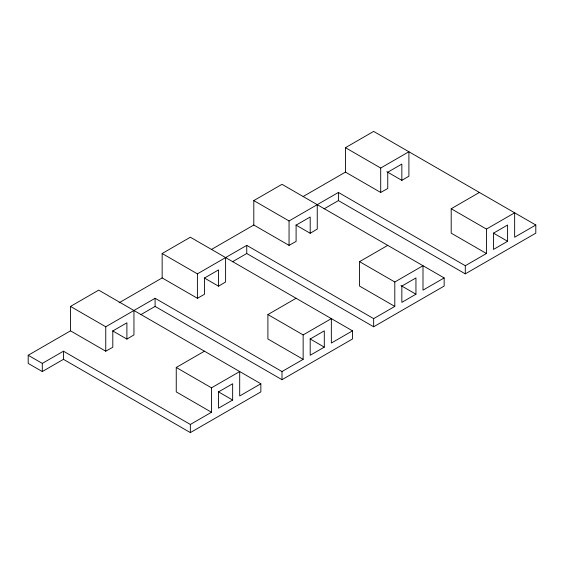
<?xml version="1.0" encoding="UTF-8"?>
<svg xmlns="http://www.w3.org/2000/svg" width="564" height="564" viewBox="0 0 564 564"><rect width="100%" height="100%" fill="white"/><g stroke="black" fill="none" stroke-linecap="round" stroke-linejoin="round"><path stroke-width="0.85" d="M112.652 330.871L126.9 339.098L133.95 334.91L133.95 310.489M204.302 277.953L218.55 286.181L225.6 282L225.6 257.579M295.952 225.043L310.2 233.27L317.25 229.09L317.25 204.661M386.848 171.696L401.85 180.353L408.9 176.172L408.9 151.751L380.7 168.03L345.45 147.683L345.45 172.105L303.15 196.526M70.5 330.842L70.5 306.421L98.7 290.143L260.85 383.76L260.85 391.895L190.35 432.602L63.45 359.338L42.3 371.549L28.2 363.406L28.2 355.264L70.5 330.842L105.75 351.196L112.8 347.234L112.8 330.955L126.9 322.812L126.9 339.098M119.096 302.79L162.15 277.932L162.15 253.511L190.35 237.225L352.5 330.842L352.5 338.985L282 379.685L155.1 306.421L140.746 314.705M211.5 249.436L253.8 225.015L253.8 200.594L282 184.315L444.15 277.932L444.15 286.068L373.65 326.775L246.75 253.511L232.396 261.795M345.45 147.683L373.65 131.398L535.8 225.015L535.8 233.158L465.3 273.857L338.4 200.594L324.046 208.877M28.2 355.264L42.3 363.406L63.45 351.196L190.35 424.459L211.5 412.249L211.5 387.828L176.25 367.474L176.25 391.895L211.5 412.249M70.5 306.421L105.75 326.775L155.1 298.278L282 371.549L303.15 359.338L303.15 334.91L267.9 314.564L267.9 338.985L303.15 359.338M162.15 253.511L197.4 273.857L246.75 245.368L373.65 318.632L394.8 306.421L394.8 282L359.55 261.647L359.55 286.068L394.8 306.421M253.8 200.594L289.05 220.947L338.4 192.451L465.3 265.722L486.45 253.511L486.45 229.083L451.2 208.736L451.2 233.158L486.45 253.511M176.25 367.474L204.45 351.196M267.9 314.564L296.1 298.278M359.55 261.647L387.75 245.368M451.2 208.736L479.4 192.451M211.5 387.828L239.7 371.549L239.7 395.97L260.85 383.76M303.15 334.91L331.35 318.632L331.35 343.053L352.5 330.842M394.8 282L423 265.722L423 290.143L444.15 277.932M486.45 229.083L514.65 212.804L514.65 237.225L535.8 225.015M232.65 400.038L218.55 408.181L218.55 391.895L232.65 383.76L232.65 400.038L218.402 391.811M324.3 347.128L310.2 355.264L310.2 338.985L324.3 330.842L324.3 347.128L310.052 338.901M415.95 294.211L401.85 302.353L401.85 286.068L415.95 277.932L415.95 294.211L400.948 285.553M507.6 241.3L493.5 249.436L493.5 233.158L507.6 225.015L507.6 241.3L493.352 233.073M345.45 172.105L380.7 192.451L387.75 188.496L387.75 172.217L401.85 164.075L401.85 180.353M253.8 225.015L289.05 245.368L296.1 241.406L296.1 225.128L310.2 216.985L310.2 233.27M162.15 277.932L197.4 298.278L204.45 294.323L204.45 278.045L218.55 269.902L218.55 286.181M465.3 265.722L465.3 273.857M380.7 168.03L380.7 192.451M373.65 318.632L373.65 326.775M338.4 192.451L338.4 200.594M289.05 220.947L289.05 245.368M282 371.549L282 379.685M246.75 245.368L246.75 253.511M197.4 273.857L197.4 298.278M190.35 424.459L190.35 432.602M155.1 298.278L155.1 306.421M105.75 326.775L105.75 351.196M63.45 351.196L63.45 359.338M42.3 363.406L42.3 371.549"/></g></svg>
